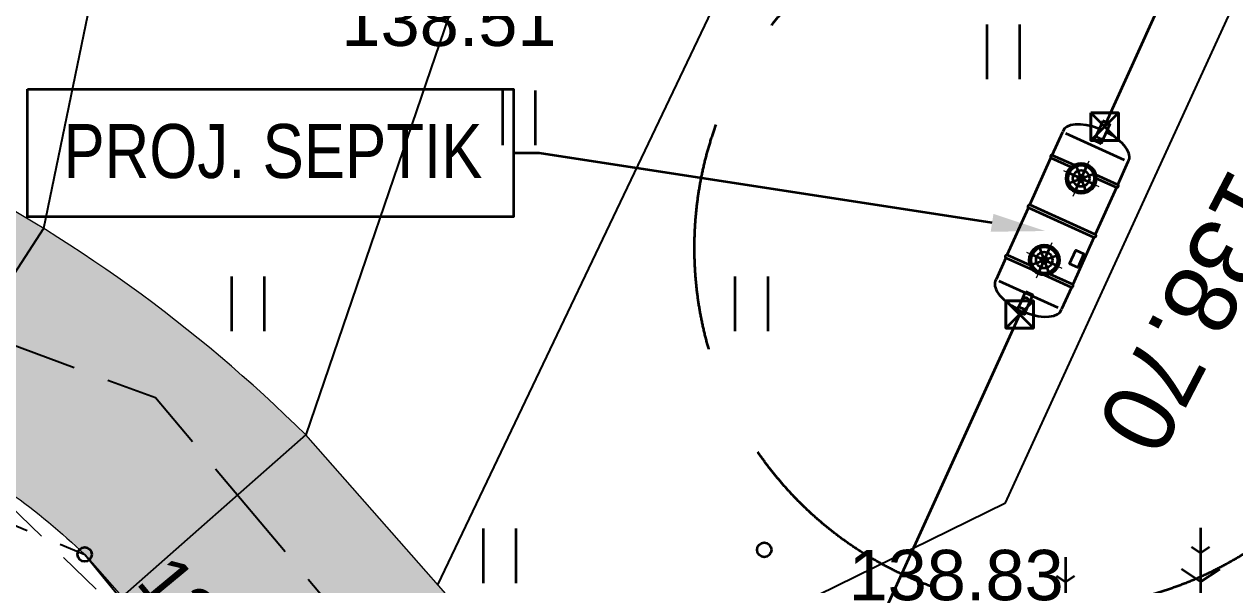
# Model space of a CAD drawing. Header units: millimetres. Extents: x 368386 to 996118, y -334862 to 250838.
# Drawn here: x 773901 to 790731, y -67202 to -59417 of the extents above; entities that cross this region are included whole.
import ezdxf

# ---------------------------------------------------------------- set-up
doc = ezdxf.new("R2010")
doc.units = ezdxf.units.MM
doc.header["$MEASUREMENT"] = 0
doc.set_wipeout_variables(frame=1)
for name, pattern in [('CENTER2', [14287.5, 9525, -1587.5, 1587.5, -1587.5]), ('Dashed', [423.33333333324, 211.66666666662, -211.66666666662]), ('HIDDEN', [4762.5, 3175, -1587.5]), ('Long Dashed', [1058.3333015441901, 634.9999904632571, -423.333311080933]), ('PINNASTEE', [2000, 1500, -500]), ('Wipeout_Contour', [1000, 0, -1000])]:
    doc.linetypes.add(name, pattern=pattern)
doc.layers.add('_uusvertikaal', color=5, linetype='Continuous')
doc.layers.add('New_KANAL_ELEMENDID', color=7, linetype='Continuous')
for name, color, linetype, lineweight in [('New__ASENDIPLAAN_Pen_No__1', 7, 'Continuous', 13), ('New__PRONTEX_TEKST_Pen_No__7', 7, 'Continuous', 35), ('New_ei pindi_Pen_No__7', 7, 'Continuous', 35), ('New_HALJASTUS#1_Pen_No__7', 7, 'Continuous', 35), ('New_KANAL_ELEMENDID_Pen_No__7', 7, 'Continuous', 35), ('New_Kanal_proj1_Pen_No__1', 7, 'Continuous', 13), ('New_Kanal_proj1_Pen_No__36', 34, 'Continuous', 35), ('New_Kanal_proj1_Pen_No__7', 7, 'Continuous', 35), ('New_Kanal_proj_kinnistu_Pen_No__36', 34, 'Continuous', 35), ('New_katkend_Pen_No__7', 7, 'Continuous', 35), ('New_korgus-EH2000#1_Pen_No__1', 7, 'Continuous', 13), ('New_korgus-EH2000#1_Pen_No__7', 7, 'Continuous', 35), ('New_PUU_Pen_No__7', 7, 'Continuous', 35)]:
    doc.layers.add(name, color=color, linetype=linetype, lineweight=lineweight)
for name, color, linetype, lineweight, true_color in [('New__ASENDIPLAAN_Pen_No__181', 7, 'Continuous', 0, 0xe8e8e8), ('New_MPKAABEL_Pen_No__3', 7, 'Continuous', 18, 0xff6600), ('New_TEE#1_Pen_No__162', 7, 'Continuous', 25, 0xaaaaaa)]:
    doc.layers.add(name, color=color, linetype=linetype, lineweight=lineweight, true_color=true_color)
doc.styles.add('GENERATED_STYLE_1', font='arial.ttf')
doc.styles.add('GENERATED_STYLE_2', font='ARIALN.TTF')
doc.linetypes.add('Kanal11', pattern='A,0,[1,TRN_EP_AS-4-01_V01_Asendiplaan1.Shx,S=13.49206349206349,R=0,X=0,Y=0],-2650,0', length=2650)

msp = doc.modelspace()

# ---------------------------------------------------------------- hatches: boundary and pattern name
at = {"layer": 'New__ASENDIPLAAN_Pen_No__181', "linetype": 'Continuous', "lineweight": 0, "true_color": 0xe8e8e8}
msp.add_hatch(color=254, dxfattribs=at).paths.add_polyline_path([(698921.6981446419, -115530.2768582549), (703744.0407512026, -123208.9979008183, -0.03887202843307743), (702832.4323581739, -115853.6332386911, -0.03742157822841388), (703282.4696697416, -112504.2869289281, -0.03573776392279675), (704611.5884263125, -107962.294471525, -0.02765071000608543), (708261.6032882693, -99521.92543636875, -0.02002411947369439), (710387.9444156366, -95602.47043552334, -0.02898342446858303), (713073.6414532134, -91639.1082242419, -0.07773333684247144), (720047.4955151809, -84906.23302538529, -0.0282713016065234), (723989.9652858387, -82532.03092124654, -0.009347188014355814), (728115.843406648, -80452.08988133777, 0.004507260523818014), (740779.4003360049, -74146.97772709474, 0.009020572752989972), (753203.2432587454, -67532.81268233877, -0.01170486656368708), (755981.6472728777, -66040.04414377687, -0.04092998121297584), (759298.9656662478, -64684.85347294837, -0.05165219896947555), (763468.7033522084, -63872.40312326048, -0.0761910255677116), (769491.0474670142, -64157.83867633104, -0.06666932271223226), (772556.5176411842, -65234.67482177966, -0.07492772385449521), (774741.6257092806, -66781.05182807246), (778260.0638679237, -70770.3082778296), (781332.6104302615, -69108.6593343239), (777814.1722142453, -65119.40271941785, 0.07803086986975813), (772622.8711221854, -61385.97427366972, 0.05834907599235279), (769589.3066429513, -60558.43969052557, 0.1171653581726599), (760032.3265512206, -61309.07281028067, 0.03841684021918827), (756890.05364172, -62617.31607198954, 0.01101994394536065), (754220.1088756481, -64050.8761584224, -0.007635366795423511), (745848.9115286466, -68525.56925785098, -0.002975020184551572), (736487.0956635542, -73268.6849290801, 0.004823366210694588), (726601.5321549594, -78287.79694669333, 0.02252482288492878), (721140.6843378145, -81429.29230258027, 0.03115111833567157), (715078.4167063466, -85994.05718894195, 0.01688784410462784), (712257.7508858663, -88508.25704746632, 0.01672738621550916), (711237.4469064273, -89547.70342399462, 0.04222389868453461), (710603.8885250064, -90337.73836365122, 0.06080112960205578), (704662.352552374, -98642.96577618211, 0.03514811948028023), (701045.2300871176, -106603.5809946209, 0.04204878289610606), (699340.7646368695, -112422.7998418125, 0.02546073835163982)])
at = {"layer": 'New__PRONTEX_TEKST_Pen_No__7', "linetype": 'Continuous', "lineweight": 35}
msp.add_hatch(color=7, dxfattribs=at).paths.add_polyline_path([(787375.8479053463, -62051.69774360307), (788098.0855129269, -62289.39048248627), (787337.7982391353, -62298.78522410341)])

# ---------------------------------------------------------------- linework, layer by layer
at = {"layer": '_uusvertikaal'}
msp.add_line((781348.0740123262, -69100.29654981295), (787542.7861773651, -66063.84413412158), dxfattribs=at)
at = {"layer": '_uusvertikaal', "color": 5}
for points in [[(783782.0977201296, -47670.9668484149), (777814.1722142453, -65119.40271941785), (775261.6546235991, -67370.66818822063), (755623.5763739079, -72249.37738183221), (744638.0640903481, -95777.11447862108), (758025.4377419385, -102027.9135711622), (761186.7001568592, -127277.0644255639)], [(776416.0404464484, -51380.64119079376), (774168.3736095368, -62251.92336263042), (772310.2521288039, -65112.74627804544), (755281.2580133607, -71800.69098156044), (743550.4079380765, -96924.72246675371), (756640.0023314229, -103036.4832112474), (759698.3205071035, -127463.4136090687)]]:
    msp.add_lwpolyline(points, dxfattribs=at)
at = {"layer": 'New__ASENDIPLAAN_Pen_No__1', "color": 7, "linetype": 'Continuous', "lineweight": 13, "flags": 128}
msp.add_lwpolyline([(723989.9652858387, -82532.03092124654, -0.009347188014355814), (728115.843406648, -80452.08988133777, 0.004507260523818014), (740779.4003360049, -74146.97772709474, 0.009020572752989972), (753203.2432587454, -67532.81268233877, -0.01170486656368708), (755981.6472728777, -66040.04414377687, -0.04092998121297584), (759298.9656662478, -64684.85347294837, -0.05165219896947555), (763468.7033522084, -63872.40312326048, -0.0761910255677116), (769491.0474670142, -64157.83867633104, -0.06666932271223226), (772556.5176411842, -65234.67482177966, -0.07492772385449521), (774741.6257092806, -66781.05182807246), (778260.0638679237, -70770.3082778296), (781332.6104302615, -69108.6593343239), (777814.1722142453, -65119.40271941785, 0.07803086986975813), (772622.8711221854, -61385.97427366972, 0.05834907599235279), (769589.3066429513, -60558.43969052557, 0.1171653581726599), (760032.3265512206, -61309.07281028067, 0.03841684021918827), (756890.05364172, -62617.31607198954, 0.01101994394536065), (754220.1088756481, -64050.8761584224, -0.007635366795423511), (745848.9115286466, -68525.56925785098, -0.002975020184551572), (736487.0956635542, -73268.6849290801, 0.004823366210694588), (726601.5321549594, -78287.79694669333, 0.02252482288492878)], format="xyb", dxfattribs=at)
at = {"layer": 'New__PRONTEX_TEKST_Pen_No__7', "color": 7, "linetype": 'Continuous', "lineweight": 35}
for p, q in [((781064.1608820838, -61206.21749247708), (780704.1608820978, -61206.21749247708)), ((787356.8230721244, -62175.24148385324), (781064.1608820838, -61206.21749247708))]:
    msp.add_line(p, q, dxfattribs=at)
at = {"layer": 'New__PRONTEX_TEKST_Pen_No__7', "color": 7, "linetype": 'Continuous', "lineweight": 35, "flags": 128}
msp.add_lwpolyline([(773946.1458753172, -60318.17179034748), (780703.6533827736, -60318.17179034748), (780703.6533827736, -62093.69731555977), (773946.1458753172, -62093.69731555977)], close=True, dxfattribs=at)
at = {"layer": 'New_HALJASTUS#1_Pen_No__7', "color": 7, "linetype": 'Continuous', "lineweight": 35}
for p, q in [((787282.0977201296, -59419.49397373298), (787282.0977201296, -60180.60968305269)), ((787737.1536982788, -59419.49397373298), (787737.1536982788, -60180.60968305269)), ((780548.7828152797, -60337.54322911898), (780548.7828152797, -61098.65893843869)), ((781003.8387934288, -60337.54322911898), (781003.8387934288, -61098.65893843869)), ((776782.0977201296, -62919.49397373298), (776782.0977201296, -63680.60968305269)), ((777237.1536982788, -62919.49397373298), (777237.1536982788, -63680.60968305269)), ((783782.0977201296, -62919.49397373298), (783782.0977201296, -63680.60968305269)), ((784237.1536982788, -62919.49397373298), (784237.1536982788, -63680.60968305269)), ((780282.0977201296, -66419.49397373298), (780282.0977201296, -67180.6096830527)), ((780737.1536982788, -66419.49397373298), (780737.1536982788, -67180.6096830527))]:
    msp.add_line(p, q, dxfattribs=at)
at = {"layer": 'New_Kanal_proj1_Pen_No__1', "color": 7, "linetype": 'CENTER2', "lineweight": 13}
for p, q in [((788484.2749066261, -61803.4416311542), (788705.8879373904, -61312.95304700085)), ((788349.8370068223, -61447.39074866571), (788840.3255909757, -61669.0037795464)), ((787837.5160124229, -62581.29338409104), (788328.0045965762, -62802.90641497173)), ((787971.9539122266, -62937.34426657953), (788193.5669429909, -62446.85568242618))]:
    msp.add_line(p, q, dxfattribs=at)
at = {"layer": 'New_Kanal_proj1_Pen_No__36', "color": 34, "linetype": 'Kanal11', "lineweight": 35}
for p, q in [((788508.6973569664, -61749.38825193145), (788681.46548705, -61367.00642529227)), ((788659.280241754, -61728.22421371289), (788530.8825789794, -61388.17025675722)), ((788403.8903859287, -61471.81319865682), (788786.2722119858, -61644.58132862397)), ((788425.054346731, -61622.3962004418), (788765.1082944899, -61493.99851310351)), ((787891.5693915292, -62605.71583408215), (788273.9512175863, -62778.4839640493)), ((787996.376362567, -62883.29088735678), (788169.1444926505, -62500.9090607176)), ((788146.9592473545, -62862.12684913822), (788018.5615845799, -62522.07289218255)), ((787912.7333523316, -62756.29883586713), (788252.7873000904, -62627.90114852884))]:
    msp.add_line(p, q, dxfattribs=at)
for centre, radius in [((788595.0812916813, -61558.19727993854), 209.8003143910319), ((788595.0812916813, -61558.19727993854), 181.7433998221532), ((788595.0812916813, -61558.19727993854), 113.9246503589675), ((788595.0812916813, -61558.19727993854), 46.10590077936649), ((788082.7602972818, -62692.09991536387), 209.8003143910319), ((788082.7602972818, -62692.09991536387), 181.7433998221532), ((788082.7602972818, -62692.09991536387), 113.9246503589675), ((788082.7602972818, -62692.09991536387), 46.10590077936649)]:
    msp.add_circle(centre, radius, dxfattribs=at)
at = {"layer": 'New_Kanal_proj1_Pen_No__7', "color": 7, "linetype": 'Kanal11', "lineweight": 35}
for p, q in [((788193.0549910135, -61233.63703909614), (788338.0909191287, -60912.63955041119)), ((788193.0549910135, -61233.63703909614), (788498.8157136209, -61371.78614690252)), ((788174.5265020832, -61274.64551526406), (788451.9010509207, -61399.96911726244)), ((789104.3565722025, -61645.38217011192), (789249.3903782993, -61324.38376034894)), ((789104.3565722025, -61645.38217011192), (788798.5976405285, -61507.23388466336)), ((789085.8280832722, -61686.39064627983), (788804.8778573825, -61559.45144268968)), ((788791.394133757, -62338.05127024003), (787880.0925763167, -61926.3061122159)), ((788772.865644361, -62379.05974547662), (787861.564064569, -61967.31459955969)), ((787548.5143979854, -62660.1781523908), (787411.6662476986, -62963.06364658572)), ((787548.537205144, -62660.18842394747), (787924.82441122, -62830.20287613668)), ((787567.0428999542, -62619.1696482832), (787885.2886391646, -62762.95974805304)), ((788459.8152411013, -63071.92295371839), (788083.5067859694, -62901.89890052476)), ((788478.3437300316, -63030.91447848179), (788160.099537748, -62887.12507720389)), ((788459.8159773118, -63071.92329830774), (788322.9658712476, -63374.80765815177))]:
    msp.add_line(p, q, dxfattribs=at)
for points in [[(788193.0549910135, -61233.63703909614, 0.1398891526406794), (788187.5097506522, -61232.8194067935, 0.1071181112083667), (788180.6757666013, -61235.27538544782, 0.079812486174997), (788174.9131047941, -61240.30636857548, 0.0674590399341846), (788170.1212550356, -61247.96511466899, 0.06745903993415148), (788167.5408842816, -61256.62305346974, 0.07981248617500498), (788167.5741460017, -61264.27275642105, 0.1071181112083444), (788170.2478790499, -61271.02452005543, 0.1398891526406696), (788174.5265020832, -61274.64551526406)], [(789104.3565712712, -61645.38218501308, -0.1398891526406794), (789108.6351938389, -61649.0031802217, -0.1071181112083667), (789111.308926887, -61655.75494385608, -0.079812486174997), (789111.3421886071, -61663.40464680739, -0.0674590399341846), (789108.7618187844, -61672.06258653947, -0.06745903993415148), (789103.9699685603, -61679.72133263298, -0.07981248617500498), (789098.207306753, -61684.75231576063, -0.1071181112083444), (789091.3733222365, -61687.20829441496, -0.1398891526406696), (789085.8280818752, -61686.39066118099)], [(787880.0925539649, -61926.30612339177, 0.1398891526406794), (787874.5473136037, -61925.48849108913, 0.1071181112083667), (787867.7133290871, -61927.94446881213, 0.079812486174997), (787861.9506672799, -61932.97545193978, 0.0674590399341846), (787857.1588175214, -61940.63419803329, 0.06745903993415148), (787854.5784476987, -61949.29213776537, 0.07981248617500498), (787854.6117089532, -61956.94184071668, 0.1071181112083444), (787857.2854420013, -61963.69360435107, 0.1398891526406696), (787861.564064569, -61967.31459955969)], [(788791.394133757, -62338.05126930871, -0.1398891526406794), (788795.6727567903, -62341.67226544865, -0.1071181112083667), (788798.3464903041, -62348.42402908303, -0.079812486174997), (788798.3797515585, -62356.07373203435, -0.0674590399341846), (788795.7993808045, -62364.73166990378, -0.06745903993415148), (788791.007531046, -62372.39041692861, -0.07981248617500498), (788785.2448692388, -62377.42140005626, -0.1071181112083444), (788778.4108856536, -62379.87737871059, -0.1398891526406696), (788772.865644361, -62379.05974547662)], [(787548.5143979854, -62660.1781523908, -0.1398891526406794), (787544.2357754178, -62656.55715718218, -0.1071181112083667), (787541.562041904, -62649.80539354779, -0.079812486174997), (787541.5287806495, -62642.15569059648, -0.0674590399341846), (787544.1091504722, -62633.49775086441, -0.06745903993415148), (787548.9010006964, -62625.8390047709, -0.07981248617500498), (787554.6636625036, -62620.80802164324, -0.1071181112083444), (787561.4976465545, -62618.35204392024, -0.1398891526406696), (787567.0428873814, -62619.16967622288)], [(788459.8159773118, -63071.92329830774, 0.1398891526406794), (788465.3612186044, -63072.7409315417, 0.1071181112083667), (788472.1952026553, -63070.28495288738, 0.079812486174997), (788477.9578644625, -63065.25396975972, 0.0674590399341846), (788482.7497137553, -63057.59522366621, 0.06745903993415148), (788485.3300845093, -63048.93728486546, 0.07981248617500498), (788485.2968232549, -63041.28758191415, 0.1071181112083444), (788482.6230897411, -63034.53581827976, 0.1398891526406696), (788478.3444671734, -63030.91482213982)]]:
    msp.add_lwpolyline(points, format="xyb", dxfattribs=at)
for points in [[(787880.0925679348, -61926.30613084235), (788174.5265155873, -61274.64548359909)], [(789085.8280832722, -61686.39064627983), (788791.3941467955, -62338.05127582797)], [(787567.0428999542, -62619.1696482832), (787861.564064569, -61967.31459955969)], [(788772.865644361, -62379.05974547662), (788478.3437300316, -63030.91447848179)]]:
    msp.add_lwpolyline(points, dxfattribs=at)
msp.add_lwpolyline([(788433.918703518, -62744.52066096761), (788520.3849875211, -62553.1477737362), (788633.1174822367, -62604.08267985382), (788546.6511982336, -62795.45556615391)], close=True, dxfattribs=at)
at = {"layer": 'New_katkend_Pen_No__7', "color": 7, "linetype": 'Dashed', "lineweight": 35}
msp.add_line((787823.3394228696, -63132.68961060145), (787826.5071228921, -63130.41459816792), dxfattribs=at)
at = {"layer": 'New_korgus-EH2000#1_Pen_No__7', "color": 7, "linetype": 'Continuous', "lineweight": 35}
for centre in [(784189.6257092555, -66717.0518278266), (774741.6257092806, -66781.05182807246)]:
    msp.add_circle(centre, 99.99999997671694, dxfattribs=at)
at = {"layer": 'New_PUU_Pen_No__7', "color": 7, "linetype": 'Continuous', "lineweight": 35}
for p, q in [((790255.6257092471, -66412.05182812462), (790255.6257092471, -67912.05182812462)), ((790255.6257092471, -66762.05182775209), (790131.2074451086, -66679.10631886969)), ((790380.0439733856, -66679.10631886969), (790255.6257092471, -66762.05182775209)), ((788378.6257092685, -66817.05182838539), (788378.6257092685, -68317.05182838539)), ((790255.6257092471, -67162.05182812462), (789989.0151433025, -66984.31145075063)), ((790522.2362751917, -66984.31145075063), (790255.6257092471, -67162.05182812462)), ((788378.6257092685, -67167.05182801286), (788254.20744513, -67084.10631913046)), ((788503.043973407, -67084.10631913046), (788378.6257092685, -67167.05182801286))]:
    msp.add_line(p, q, dxfattribs=at)

# ---------------------------------------------------------------- texts
at = {"layer": 'New__PRONTEX_TEKST_Pen_No__7', "color": 7, "linetype": 'Continuous', "lineweight": 35, "insert": (774446.1458753172, -60803.20023003581), "char_height": 750, "attachment_point": 1, "style": 'GENERATED_STYLE_2'}
msp.add_mtext('\\A1;PROJ. SEPTIK', dxfattribs=at)
at = {"layer": 'New_korgus-EH2000#1_Pen_No__1', "color": 7, "linetype": 'Continuous', "lineweight": 13, "char_height": 700.0000000000001, "attachment_point": 1, "style": 'GENERATED_STYLE_1'}
for s, insert in [('\\A1; 138.51 ', (778039.6257092322, -59019.05182781914)), ('\\A1; 138.83 ', (785089.6257092787, -66717.05182767758))]:
    msp.add_mtext(s, dxfattribs=dict(at, insert=insert))
at = {"layer": 'New_korgus-EH2000#1_Pen_No__1', "color": 7, "linetype": 'Continuous', "lineweight": 13, "insert": (775803.962496424, -66516.48287864715), "char_height": 700.0000000000001, "attachment_point": 1, "rotation": 309.60302518836045, "style": 'GENERATED_STYLE_1'}
msp.add_mtext('\\A1; 138.68 ', dxfattribs=at)

# ---------------------------------------------------------------- wipeouts: each hides what was drawn before it
at = {"color": 254, "linetype": 'Wipeout_Contour', "lineweight": 0, "ltscale": 3165055.026214779}
msp.add_wipeout([(788729.5710715075, -60648.06427016207), (788729.5710715075, -61031.51932127126), (789113.0261233152, -61031.51932127126), (789113.0261233152, -60648.06427016207)], dxfattribs=at).dxf.layer = 'New_KANAL_ELEMENDID'
at = {"color": 254, "linetype": 'Wipeout_Contour', "lineweight": 0, "ltscale": 3161167.988019905}
msp.add_wipeout([(787549.1413488594, -63256.89140475639), (787549.1413488594, -63640.34645586558), (787932.5964006671, -63640.34645586558), (787932.5964006671, -63256.89140475639)], dxfattribs=at).dxf.layer = 'New_KANAL_ELEMENDID'

# ---------------------------------------------------------------- next in the draw order: linework, layer by layer
at = {"layer": '_uusvertikaal', "color": 5}
for p, q in [((787542.7861773651, -66063.84413412158), (799633.6330208464, -39687.85843538549)), ((779650.8956061235, -67201.90651540582), (790625.4017991174, -44224.56009162486))]:
    msp.add_line(p, q, dxfattribs=at)
at = {"layer": 'New_ei pindi_Pen_No__7', "color": 7, "linetype": 'HIDDEN', "lineweight": 35}
for centre, radius in [((804441.0361594596, -44567.67403289028), 50000), ((788219.4498052663, -62524.68412417271), 5000)]:
    msp.add_circle(centre, radius, dxfattribs=at)
at = {"layer": 'New_KANAL_ELEMENDID_Pen_No__7', "color": 7, "linetype": 'Continuous', "lineweight": 35}
for p, q in [((788729.5710715075, -60648.06427016207), (789113.0261233152, -60648.06427016207)), ((788729.5710715075, -61031.51932127126), (788729.5710715075, -60648.06427016207)), ((788729.5710715075, -60648.06427016207), (789113.0261233152, -61031.51932127126)), ((789113.0261233152, -60648.06427016207), (788729.5710715075, -61031.51932127126)), ((789113.0261233152, -60648.06427016207), (789113.0261233152, -61031.51932127126)), ((788921.2985974114, -60839.79179571666), (788921.3485974428, -60839.79179571666)), ((789113.0261233152, -61031.51932127126), (788729.5710715075, -61031.51932127126)), ((787549.1413488594, -63256.89140475639), (787932.5964006671, -63256.89140475639)), ((787549.1413488594, -63640.34645586558), (787549.1413488594, -63256.89140475639)), ((787549.1413488594, -63256.89140475639), (787932.5964006671, -63640.34645586558)), ((787932.5964006671, -63256.89140475639), (787549.1413488594, -63640.34645586558)), ((787932.5964006671, -63256.89140475639), (787932.5964006671, -63640.34645586558)), ((787740.8688747633, -63448.61893031099), (787740.9188747947, -63448.61893031099)), ((787932.5964006671, -63640.34645586558), (787549.1413488594, -63640.34645586558))]:
    msp.add_line(p, q, dxfattribs=at)
at = {"layer": 'New_KANAL_ELEMENDID_Pen_No__7', "color": 7, "linetype": 'Continuous', "lineweight": 35, "flags": 128}
for points in [[(788729.5710715075, -60648.06427016207), (788729.5710715075, -61031.51932127126), (789113.0261233152, -61031.51932127126), (789113.0261233152, -60648.06427016207)], [(787549.1413488594, -63256.89140475639), (787549.1413488594, -63640.34645586558), (787932.5964006671, -63640.34645586558), (787932.5964006671, -63256.89140475639)]]:
    msp.add_lwpolyline(points, close=True, dxfattribs=at)
at = {"layer": 'New_Kanal_proj1_Pen_No__7', "color": 7, "linetype": 'Kanal11', "lineweight": 35}
for p, q in [((788894.8502728558, -60761.1510851542), (788807.3950849316, -60954.71267822482)), ((788894.8502728558, -60761.1510851542), (788807.3950849316, -60954.71267822482)), ((788894.8502728558, -60761.1510851542), (788807.3950849316, -60954.71267822482)), ((788894.8502728558, -60761.1510851542), (788898.0179724126, -60758.87607272067)), ((788894.8502728558, -60761.1510851542), (788898.0179724126, -60758.87607272067)), ((788995.0932135648, -60806.44294853606), (788894.8502728558, -60761.1510851542)), ((788995.0932135648, -60806.44294853606), (788894.8502728558, -60761.1510851542)), ((788994.7068450815, -60802.5621338869), (788898.0179724126, -60758.87607272067)), ((788994.7068450815, -60802.5621338869), (788898.0179724126, -60758.87607272067)), ((788995.0932135648, -60806.44294853606), (788907.6380256406, -61000.00454253801)), ((788995.0932135648, -60806.44294853606), (788907.6380256406, -61000.00454253801)), ((788995.0932135648, -60806.44294853606), (788907.6380256406, -61000.00454253801)), ((788995.0932135648, -60806.44294853606), (788994.7068450815, -60802.5621338869)), ((788995.0932135648, -60806.44294853606), (788994.7068450815, -60802.5621338869)), ((788378.1989400118, -60930.76119526573), (789194.9563777848, -61299.78933698781)), ((787451.774466022, -62981.18497851588), (788268.5319037951, -63350.21312210061)), ((787728.3819440595, -63342.8557706187), (787771.2128867238, -63248.05950141796)), ((787697.4519683822, -63389.45380366691), (787701.6517591506, -63380.15854872116)), ((787698.2906676672, -63401.6839540685), (787700.7611325785, -63396.21615737029)), ((787804.3659251957, -63449.61097977408), (787698.2906676672, -63401.6839540685)), ((787753.7987615756, -63420.17967022308), (787699.8498339049, -63395.8044131408)), ((787703.6363246694, -63379.40921589085), (787701.6517591506, -63380.15854872116)), ((787760.5925408966, -63405.14322883733), (787703.6363246694, -63379.40921589085)), ((787707.5549123652, -63381.17971691587), (787724.6422969579, -63343.36078866669)), ((787728.3819440595, -63342.8557706187), (787724.6422969579, -63343.36078866669)), ((787724.6422969579, -63343.36078866669), (787777.6799254894, -63367.32430058815)), ((787728.3819440595, -63342.8557706187), (787778.503414414, -63365.50170230963)), ((787753.7987615756, -63420.17967022308), (787807.747689712, -63444.55492730536)), ((787760.5925408966, -63405.14322883733), (787817.5487571239, -63430.87724178382)), ((787830.7175544865, -63391.28781530359), (787777.6799254894, -63367.32430058815)), ((787828.6248843028, -63388.14763400056), (787778.503414414, -63365.50170230963)), ((787804.3659251957, -63449.61097977408), (787806.8363896414, -63444.14318400719)), ((787813.6301694281, -63429.10674169012), (787830.7175544865, -63391.28781530359)), ((787814.0982987202, -63442.15706224837), (787818.2980899542, -63432.86180730262)), ((787817.5487571239, -63430.87724178382), (787818.2980899542, -63432.86180730262)), ((787828.6248843028, -63388.14763400056), (787871.4558274328, -63293.35136479982)), ((787828.6248843028, -63388.14763400056), (787830.7175544865, -63391.28781530359))]:
    msp.add_line(p, q, dxfattribs=at)
for centre, radius, start, end in [((787701.8262053562, -63391.43017556904), 4.799999756516076, 155.6855399594495, 245.6855336658248), ((787809.7240615644, -63440.18068957689), 4.79999992071354, 245.6855338709083, 335.6855307675747)]:
    msp.add_arc(centre, radius, start, end, dxfattribs=at)
for centre, major_axis, ratio, start_param, end_param in [((788822.1735783695, -61121.26921817013), (-477.9837407071126, 224.7388389025338), 0.457576615748394, 4.875301080898261, 6.354301878351253), ((788772.878977175, -61098.99688373604), (-484.5694614162521, 210.1628872914725), 0.4575766157347313, 3.070476084210871, 4.549476879868299), ((788857.5165552861, -60977.35861084708), (50.12147041391329, -22.64593171777669), 0.4698945049840578, 3.141592615186602, 6.283185307179351), ((787888.177845332, -63188.45021120556), (-484.5694615124715, 210.1628873332038), 0.4575766157483928, 6.21206873350414, 7.684932997722014), ((787821.3343570783, -63270.70543310889), (-50.12147035449744, 22.64593169093133), 0.9662890679952111, 3.141592653589557, 6.283185307179351), ((787838.8832450687, -63166.17787584015), (-477.9837420463082, 224.7388395321981), 0.4575766157347325, 1.73984496035245, 3.212709220661061)]:
    msp.add_ellipse(centre, major_axis=major_axis, ratio=ratio, start_param=start_param, end_param=end_param, dxfattribs=at)
at = {"layer": 'New_Kanal_proj_kinnistu_Pen_No__36', "color": 34, "linetype": 'Kanal11', "lineweight": 35}
for points in [[(788921.2985974114, -60839.79179571666), (790543.4646937606, -57260.85108938911)], [(781319.5104768343, -77553.56224394686), (787740.8688747633, -63448.61893031099)]]:
    msp.add_lwpolyline(points, dxfattribs=at)
at = {"layer": 'New_katkend_Pen_No__7', "color": 7, "linetype": 'Dashed', "lineweight": 35}
for p, q in [((788774.1083411343, -61028.38509670742), (788807.3950849316, -60954.71267822482)), ((788774.1083411343, -61028.38509670742), (788774.4947096176, -61032.26591135659)), ((788774.1083411343, -61028.38509670742), (788874.3512874312, -61073.67695543267)), ((788871.1835822865, -61075.95197159149), (788774.4947096176, -61032.26591135659)), ((788874.3512813776, -61073.67695915797), (788871.1835822865, -61075.95197159149)), ((788907.6380256406, -61000.00454253801), (788874.3512813776, -61073.67695915797)), ((787771.2128867238, -63248.05950141796), (787823.3394228696, -63132.68961060145)), ((787823.3394228696, -63132.68961060145), (787923.5823696322, -63177.9814693267)), ((787826.5071228921, -63130.41459816792), (787923.195995561, -63174.10065933414)), ((787871.4558274328, -63293.35136479982), (787923.5823635786, -63177.98147398331)), ((787923.5823635786, -63177.98147398331), (787923.195995561, -63174.10065933414))]:
    msp.add_line(p, q, dxfattribs=at)
at = {"layer": 'New_MPKAABEL_Pen_No__3', "color": 30, "linetype": 'Long Dashed', "lineweight": 18, "true_color": 0xff6600, "flags": 128}
msp.add_lwpolyline([(765889.6257092089, -55326.05182799796), (765680.6257091772, -56409.0518285642), (766934.6257092508, -58062.05182849715), (768048.625709194, -60303.05182795326), (771281.6257092014, -63763.051827916), (778151.6257091968, -70405.05182790855), (783794.6257092368, -77300.05182839284), (789085.6257092052, -84299.05182822893), (792050.6257091726, -93588.05182810227), (791709.6257092741, -97267.05182857165), (791260.6257092517, -98263.051827916), (790351.6257092666, -99526.05182818422), (787334.6257092741, -101977.0518285344), (782298.4881761328, -103990.9541471983), (778049.6257092415, -104103.051827767), (776632.6257092257, -105120.0518277595), (775893.625709166, -104726.0518283705), (774727.6257091977, -103563.0518277297)], dxfattribs=at)
at = {"layer": 'New_TEE#1_Pen_No__162', "color": 253, "linetype": 'PINNASTEE', "lineweight": 25, "true_color": 0xaaaaaa, "flags": 128}
msp.add_lwpolyline([(794045.6257091679, -99439.05182789365), (792927.6257092676, -86931.051828445), (787942.6257092815, -79094.05182815442), (775725.6257092191, -64608.05182858655), (766962.6257091837, -61354.0518279309), (756948.6257092173, -63398.05182862381), (746010.6257092517, -68983.05182858655), (731032.6257092489, -76593.05182799051), (718023.6257091707, -83834.05182837794), (709565.6257091865, -93385.05182835559), (711080.6257092005, -94383.05182895908), (718886.6257091828, -85752.0518279756), (732061.6257092294, -78226.05182837049), (745894.6257092135, -71247.05182808737), (757719.625709167, -65248.05182825128), (766558.6257092033, -63378.05182813952), (774741.6257092806, -66781.05182807246), (784795.6257091679, -78987.05182831088), (791230.6257092238, -88015.05182824383), (791250.6257092424, -98776.05182818422)], close=True, dxfattribs=at)

# ---------------------------------------------------------------- next in the draw order: texts
at = {"layer": '_uusvertikaal', "color": 5}
msp.add_text('+138.70', height=999.9999999999995, rotation=242.5050338605009, dxfattribs=at).set_placement((791039.022841648, -60679.25863151952))

doc.saveas('drawing.dxf')
